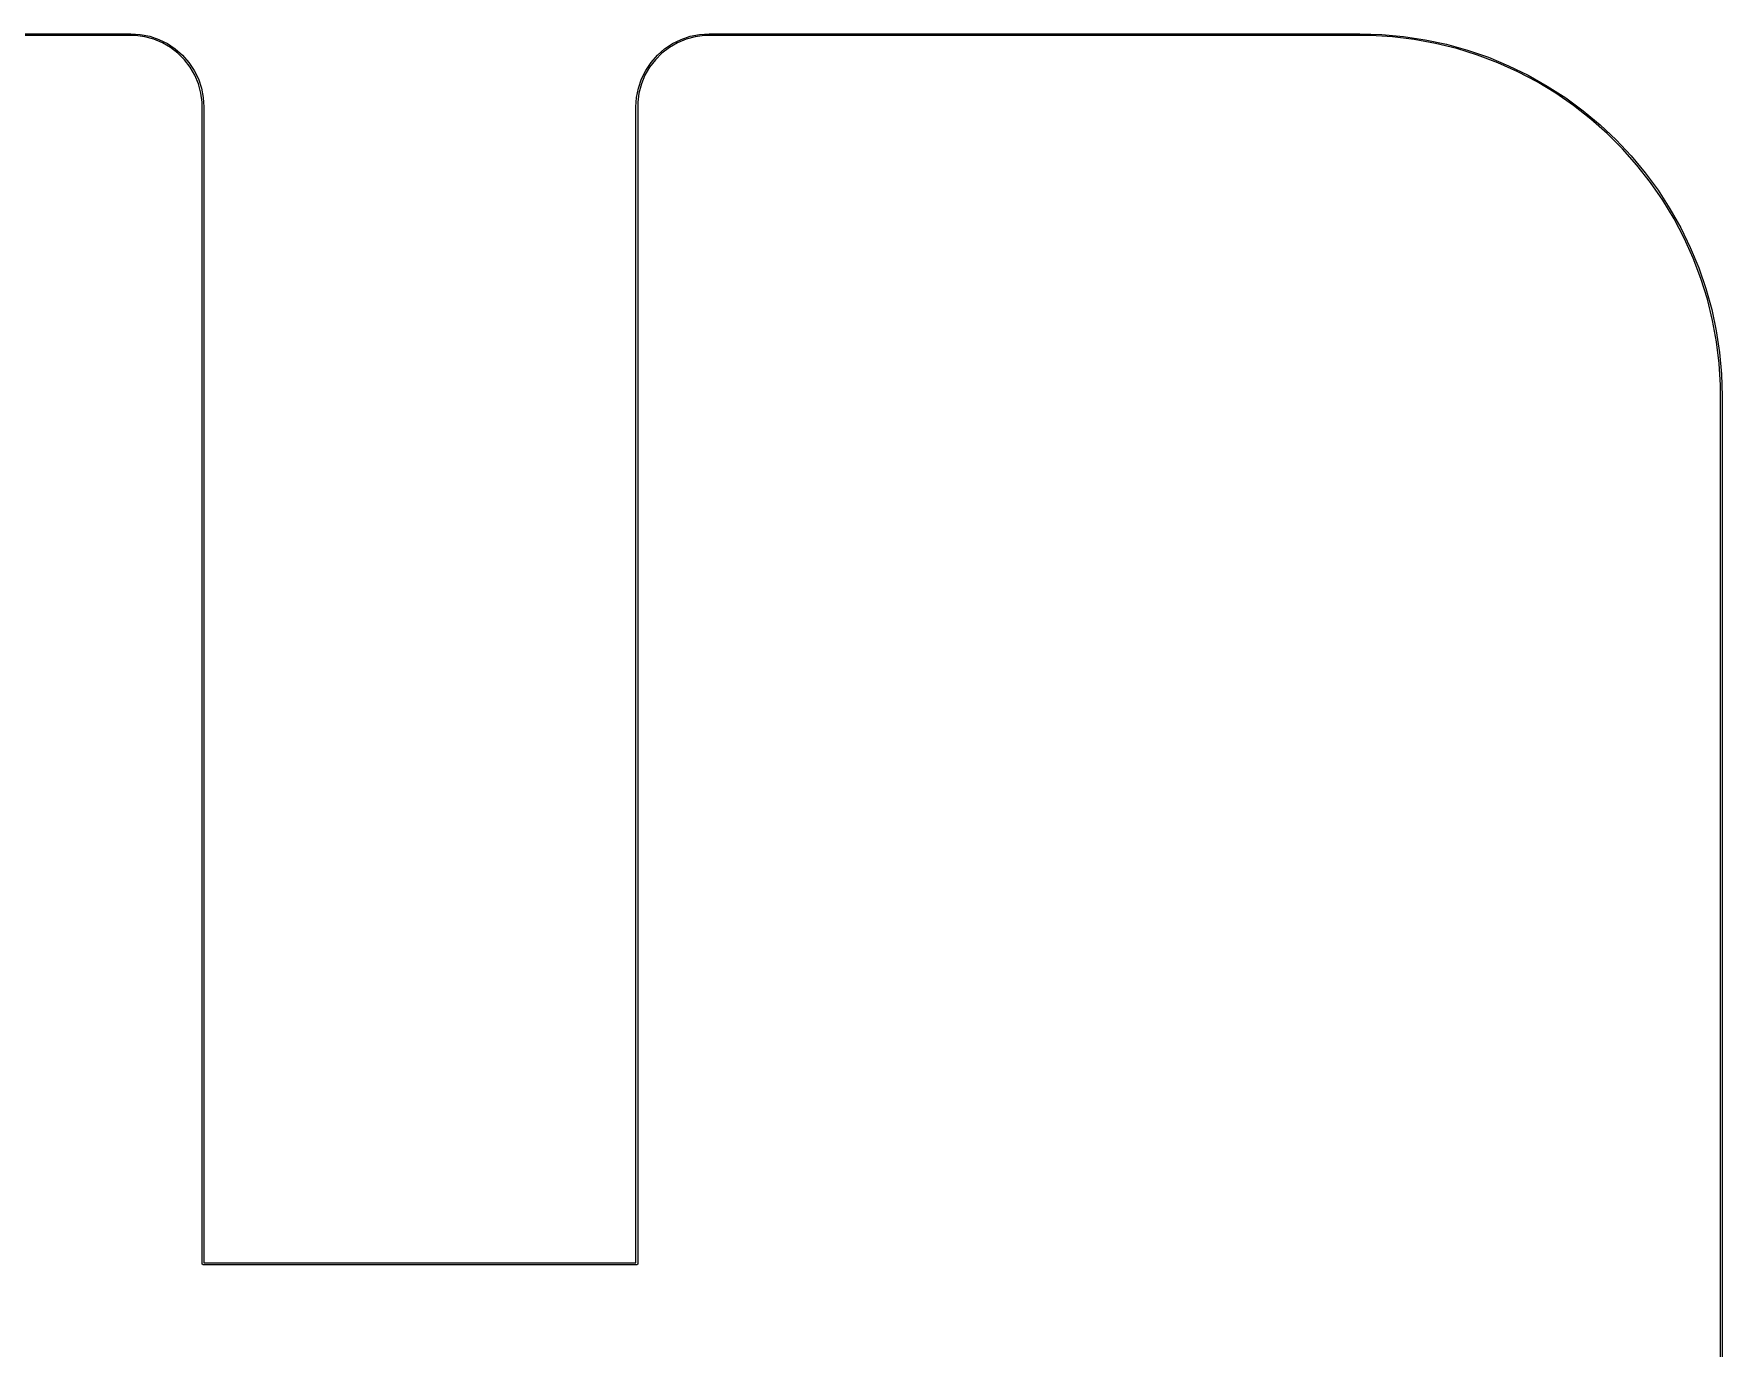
# Model space of a CAD drawing. Extents: x 66 to 221, y -158 to -58.
# Drawn here: x 174.32 to 221.02, y -94.33 to -57.97 of the extents above; entities that cross this region are included whole.
import ezdxf

# ---------------------------------------------------------------- set-up
doc = ezdxf.new("R2010")
doc.units = 0
doc.layers.add('BLACK', color=7, linetype='CONTINUOUS')

msp = doc.modelspace()

# ---------------------------------------------------------------- linework, layer by layer
at = {"layer": 'BLACK', "linetype": 'CONTINUOUS'}
for p, q in [((76, -57.975), (177, -57.975)), ((177, -58.025), (76, -58.025)), ((177, -57.975), (177.264316, -57.992324)), ((177.129448, -58.025), (177, -58.025)), ((177.38613, -58.058793), (177.129448, -58.025)), ((177.264316, -57.992324), (177.524109, -58.044)), ((177.636205, -58.1258), (177.38613, -58.058793)), ((177.524109, -58.044), (177.774934, -58.129144)), ((177.875395, -58.224875), (177.636205, -58.1258)), ((177.774934, -58.129144), (178.0125, -58.246299)), ((178.099606, -58.354324), (177.875395, -58.224875)), ((178.0125, -58.246299), (178.232742, -58.393459)), ((178.305002, -58.51193), (178.099606, -58.354324)), ((191.900394, -58.354324), (191.694998, -58.51193)), ((191.767258, -58.393459), (191.9875, -58.246299)), ((192.124605, -58.224875), (191.900394, -58.354324)), ((191.9875, -58.246299), (192.225066, -58.129144)), ((192.363795, -58.1258), (192.124605, -58.224875)), ((192.225066, -58.129144), (192.475891, -58.044)), ((192.61387, -58.058793), (192.363795, -58.1258)), ((192.475891, -58.044), (192.735684, -57.992324)), ((192.870552, -58.025), (192.61387, -58.058793)), ((192.735684, -57.992324), (193, -57.975)), ((193, -58.025), (192.870552, -58.025)), ((193, -57.975), (211, -57.975)), ((211, -58.025), (193, -58.025)), ((211, -57.975), (211.605294, -57.99329)), ((211.301413, -58.025), (211, -58.025)), ((211.903138, -58.061398), (211.301413, -58.025)), ((211.605294, -57.99329), (212.20838, -58.048094)), ((212.501568, -58.13406), (211.903138, -58.061398)), ((212.20838, -58.048094), (212.807057, -58.13921)), ((213.09452, -58.242722), (212.501568, -58.13406)), ((212.807057, -58.13921), (213.39914, -58.266308)), ((213.679828, -58.386988), (213.09452, -58.242722)), ((213.39914, -58.266308), (213.982468, -58.428923)), ((178.232742, -58.393459), (178.431891, -58.568109)), ((178.48807, -58.694998), (178.305002, -58.51193)), ((178.431891, -58.568109), (178.606541, -58.767258)), ((178.645676, -58.900394), (178.48807, -58.694998)), ((178.606541, -58.767258), (178.753701, -58.9875)), ((191.246299, -58.9875), (191.393459, -58.767258)), ((191.51193, -58.694998), (191.354324, -58.900394)), ((191.393459, -58.767258), (191.568109, -58.568109)), ((191.694998, -58.51193), (191.51193, -58.694998)), ((191.568109, -58.568109), (191.767258, -58.393459)), ((214.255358, -58.56633), (213.679828, -58.386988)), ((213.982468, -58.428923), (214.554914, -58.626462)), ((214.81901, -58.780095), (214.255358, -58.56633)), ((214.554914, -58.626462), (215.114388, -58.858204)), ((215.368726, -59.027503), (214.81901, -58.780095)), ((178.775125, -59.124605), (178.645676, -58.900394)), ((178.753701, -58.9875), (178.870856, -59.225066)), ((178.8742, -59.363795), (178.775125, -59.124605)), ((178.870856, -59.225066), (178.956, -59.475891)), ((191.044, -59.475891), (191.129144, -59.225066)), ((191.224875, -59.124605), (191.1258, -59.363795)), ((191.129144, -59.225066), (191.246299, -58.9875)), ((191.354324, -58.900394), (191.224875, -59.124605)), ((215.114388, -58.858204), (215.65885, -59.123303)), ((215.902501, -59.307649), (215.368726, -59.027503)), ((215.65885, -59.123303), (216.186312, -59.420793)), ((216.418388, -59.619514), (215.902501, -59.307649)), ((178.941207, -59.61387), (178.8742, -59.363795)), ((178.975, -59.870552), (178.941207, -59.61387)), ((178.956, -59.475891), (179.007676, -59.735684)), ((179.007676, -59.735684), (179.025, -60)), ((190.975, -60), (190.992324, -59.735684)), ((190.992324, -59.735684), (191.044, -59.475891)), ((191.058793, -59.61387), (191.025, -59.870552)), ((191.1258, -59.363795), (191.058793, -59.61387)), ((216.186312, -59.420793), (216.694849, -59.749587)), ((216.914504, -59.961958), (216.418388, -59.619514)), ((216.694849, -59.749587), (217.182607, -60.108486)), ((178.975, -60), (178.975, -59.870552)), ((178.975, -92), (178.975, -60)), ((179.025, -60), (179.025, -91.975)), ((190.975, -91.975), (190.975, -60)), ((191.025, -59.870552), (191.025, -60)), ((191.025, -60), (191.025, -92)), ((217.389038, -60.333732), (216.914504, -59.961958)), ((217.182607, -60.108486), (217.647805, -60.49618)), ((217.840259, -60.733479), (217.389038, -60.333732)), ((217.647805, -60.49618), (218.088745, -60.911255)), ((218.266521, -61.159741), (217.840259, -60.733479)), ((218.088745, -60.911255), (218.50382, -61.352195)), ((218.666268, -61.610962), (218.266521, -61.159741)), ((218.50382, -61.352195), (218.891514, -61.817393)), ((219.038042, -62.085496), (218.666268, -61.610962)), ((218.891514, -61.817393), (219.250413, -62.305151)), ((219.380486, -62.581612), (219.038042, -62.085496)), ((219.250413, -62.305151), (219.579207, -62.813688)), ((219.692351, -63.097499), (219.380486, -62.581612)), ((219.579207, -62.813688), (219.876697, -63.34115)), ((219.972497, -63.631274), (219.692351, -63.097499)), ((219.876697, -63.34115), (220.141796, -63.885612)), ((220.219905, -64.18099), (219.972497, -63.631274)), ((220.141796, -63.885612), (220.373538, -64.445086)), ((220.43367, -64.744642), (220.219905, -64.18099)), ((220.373538, -64.445086), (220.571077, -65.017532)), ((220.613012, -65.320172), (220.43367, -64.744642)), ((220.571077, -65.017532), (220.733692, -65.60086)), ((220.757278, -65.90548), (220.613012, -65.320172)), ((220.733692, -65.60086), (220.86079, -66.192943)), ((220.86594, -66.498432), (220.757278, -65.90548)), ((220.86079, -66.192943), (220.951906, -66.79162)), ((220.938602, -67.096862), (220.86594, -66.498432)), ((220.951906, -66.79162), (221.00671, -67.394706)), ((220.975, -67.698587), (220.938602, -67.096862)), ((220.975, -68), (220.975, -67.698587)), ((221.00671, -67.394706), (221.025, -68)), ((220.975, -140.980718), (220.975, -68)), ((221.025, -68), (221.025, -140.980718)), ((178.976903, -92.009567), (178.975, -92)), ((178.990433, -92.023097), (178.976903, -92.009567)), ((179.025, -91.975), (190.975, -91.975)), ((191.023097, -92.009567), (191.009567, -92.023097)), ((191.025, -92), (191.023097, -92.009567)), ((179, -92.025), (178.990433, -92.023097)), ((191, -92.025), (179, -92.025)), ((191.009567, -92.023097), (191, -92.025))]:
    msp.add_line(p, q, dxfattribs=at)

doc.saveas('drawing.dxf')
